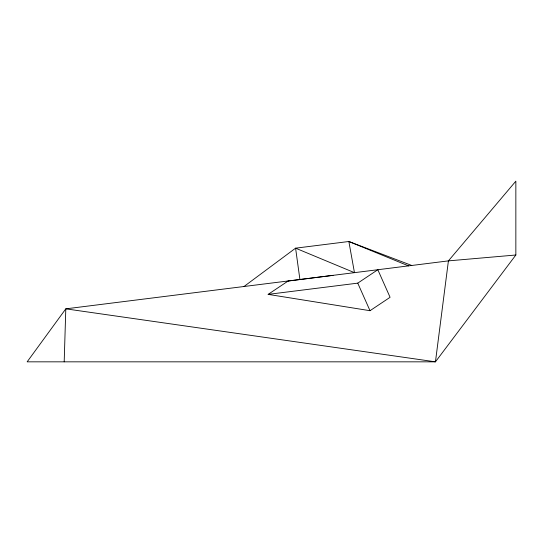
<?xml version="1.0" encoding="UTF-8"?>
<svg xmlns="http://www.w3.org/2000/svg" width="543" height="543" viewBox="0 0 543 543"><rect width="100%" height="100%" fill="white"/><g stroke="black" fill="none" stroke-linecap="round" stroke-linejoin="round"><path stroke-width="0.81" d="M64.189 361.835L65.805 308.845L448.409 260.878L515.85 255L515.85 181.165L448.409 260.878L435.452 361.835L27.15 361.835L65.805 308.845L435.452 361.835L515.85 255M244.004 286.507L295.589 248.171L348.85 241.499L411.757 265.473M268.14 294.374L357.756 283.141L377.826 269.728L390.084 297.299L370.014 310.705L268.14 294.374L288.211 280.962M288.068 281.064L333.022 275.349M408.512 265.88L348.85 241.499L354.464 272.661L295.589 248.171L299.912 279.496M357.756 283.141L370.014 310.705"/></g></svg>
